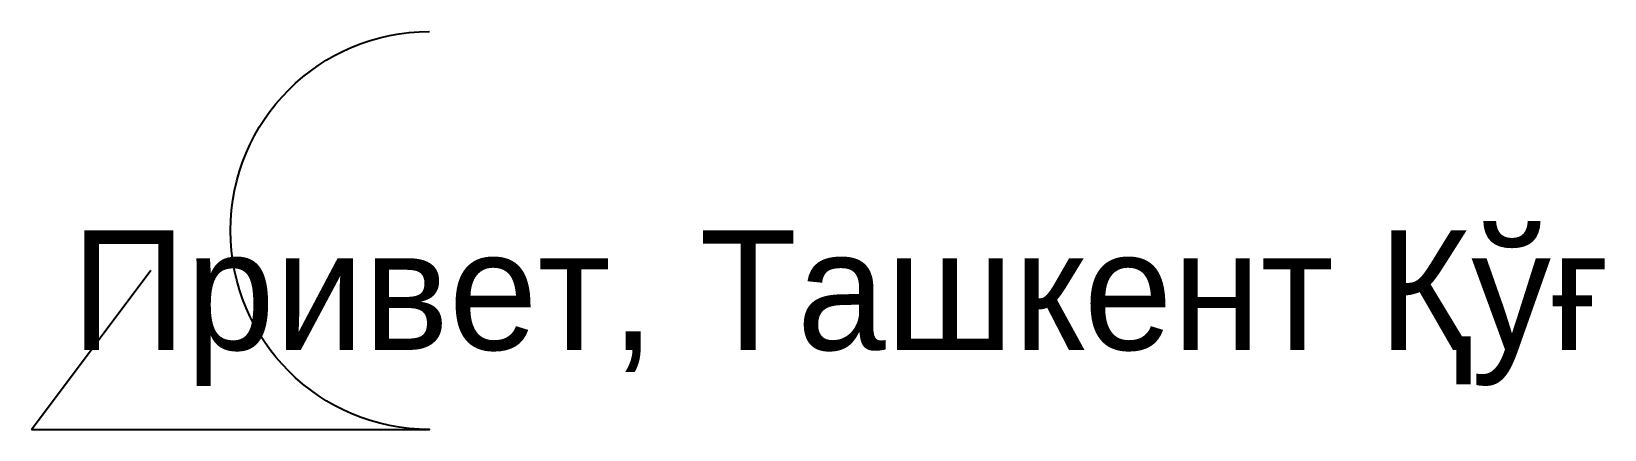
# Model space of a CAD drawing. Extents: x 0 to 39.5, y 0 to 10.
import ezdxf

# ---------------------------------------------------------------- set-up
doc = ezdxf.new("R2010")
doc.units = 0
doc.layers.add('Слой1', color=6, linetype='Continuous')

msp = doc.modelspace()

# ---------------------------------------------------------------- linework, layer by layer
msp.add_polyline3d([(0, 0, 0), (3, 4, 12)])
at = {"layer": 'Слой1'}
msp.add_lwpolyline([(0, 0), (10, 0, -1), (10, 10)], format="xyb", dxfattribs=at)

# ---------------------------------------------------------------- texts
msp.add_text('Привет, Ташкент Қўғ', height=3, dxfattribs=at).set_placement((1, 2))

doc.saveas('drawing.dxf')
